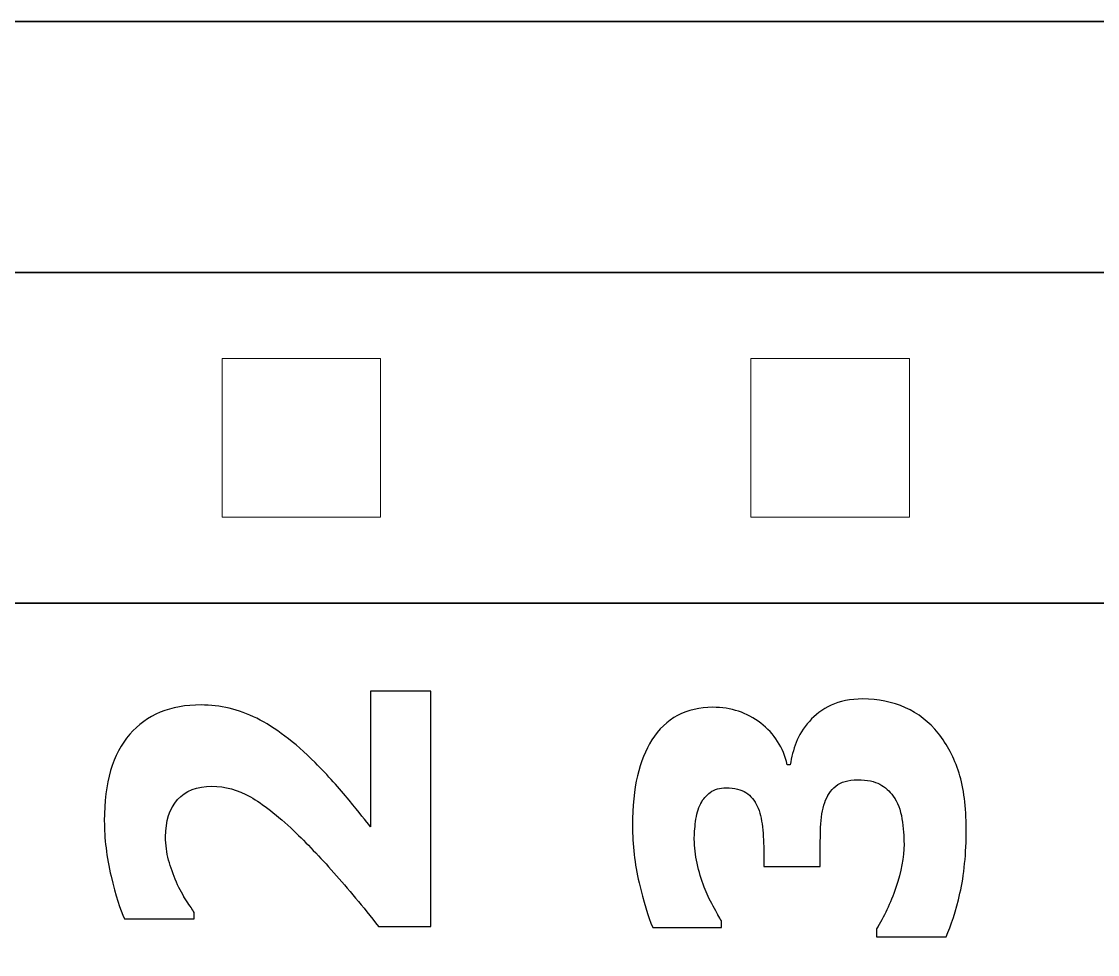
# Model space of a CAD drawing. Header units: centimetres. Extents: x -64.7 to 31.2, y -38.5 to 7.
# Drawn here: x -2.889 to -2.373, y 6.502 to 6.95 of the extents above; entities that cross this region are included whole.
import ezdxf

# ---------------------------------------------------------------- set-up
doc = ezdxf.new("R2010")
doc.units = ezdxf.units.CM
doc.header["$MEASUREMENT"] = 0
doc.layers.add('Layer 1', color=7, linetype='Continuous')

msp = doc.modelspace()

# ---------------------------------------------------------------- linework, layer by layer
at = {"layer": 'Layer 1', "color": 114, "lineweight": 35}
msp.add_open_spline([(-5.5, 6.95), (-5.5, 6.95), (2.5, 6.95), (2.5, 6.95), (2.5, 6.95), (2.5, 6.95), (2.5, 3.35), (2.5, 3.35), (2.5, 3.35), (2.5, 3.35), (-5.5, 3.35), (-5.5, 3.35), (-5.5, 3.35), (-5.5, 3.35), (-5.5, 6.95), (-5.5, 6.95)], degree=3, knots=[0, 0, 0, 0, 0.25, 0.25, 0.25, 0.25, 0.5, 0.5, 0.5, 0.5, 0.75, 0.75, 0.75, 0.75, 1, 1, 1, 1], dxfattribs=at)
at = {"layer": 'Layer 1', "color": 250, "lineweight": 35}
msp.add_open_spline([(-4.86637, 6.67063), (-4.86637, 6.67063), (-0.89762, 6.67063), (-0.89762, 6.67063), (-0.89762, 6.67063), (-0.89762, 6.67063), (-0.89762, 6.82938), (-0.89762, 6.82938), (-0.89762, 6.82938), (-0.89762, 6.82938), (-4.86637, 6.82938), (-4.86637, 6.82938), (-4.86637, 6.82938), (-4.86637, 6.82938), (-4.86637, 6.67063), (-4.86637, 6.67063)], degree=3, knots=[0, 0, 0, 0, 0.25, 0.25, 0.25, 0.25, 0.5, 0.5, 0.5, 0.5, 0.75, 0.75, 0.75, 0.75, 1, 1, 1, 1], dxfattribs=at)
at = {"layer": 'Layer 1', "color": 2, "lineweight": 9}
for points in [[(-2.79309, 6.71191), (-2.79309, 6.71191), (-2.71689, 6.71191), (-2.71689, 6.71191), (-2.71689, 6.71191), (-2.71689, 6.71191), (-2.71689, 6.78811), (-2.71689, 6.78811), (-2.71689, 6.78811), (-2.71689, 6.78811), (-2.79309, 6.78811), (-2.79309, 6.78811), (-2.79309, 6.78811), (-2.79309, 6.78811), (-2.79309, 6.71191), (-2.79309, 6.71191)], [(-2.53909, 6.71191), (-2.53909, 6.71191), (-2.46289, 6.71191), (-2.46289, 6.71191), (-2.46289, 6.71191), (-2.46289, 6.71191), (-2.46289, 6.78811), (-2.46289, 6.78811), (-2.46289, 6.78811), (-2.46289, 6.78811), (-2.53909, 6.78811), (-2.53909, 6.78811), (-2.53909, 6.78811), (-2.53909, 6.78811), (-2.53909, 6.71191), (-2.53909, 6.71191)]]:
    msp.add_open_spline(points, degree=3, knots=[0, 0, 0, 0, 0.25, 0.25, 0.25, 0.25, 0.5, 0.5, 0.5, 0.5, 0.75, 0.75, 0.75, 0.75, 1, 1, 1, 1], dxfattribs=at)
at = {"layer": 'Layer 1', "color": 7}
for points, knots in [([(-2.69278, 6.62842), (-2.69278, 6.62842), (-2.69278, 6.51535), (-2.69278, 6.51535), (-2.69278, 6.51535), (-2.69278, 6.51535), (-2.7179, 6.51535), (-2.7179, 6.51535), (-2.7179, 6.51535), (-2.72548, 6.52495), (-2.73264, 6.53352), (-2.73938, 6.54114), (-2.73938, 6.54114), (-2.74612, 6.54876), (-2.75254, 6.55546), (-2.75861, 6.56125), (-2.75861, 6.56125), (-2.76655, 6.56876), (-2.7735, 6.57423), (-2.77949, 6.57758), (-2.77949, 6.57758), (-2.78549, 6.58097), (-2.79163, 6.58266), (-2.79798, 6.58266), (-2.79798, 6.58266), (-2.80514, 6.58266), (-2.81064, 6.58051), (-2.81445, 6.57624), (-2.81445, 6.57624), (-2.8183, 6.57197), (-2.82021, 6.56601), (-2.82021, 6.55836), (-2.82021, 6.55836), (-2.82021, 6.55444), (-2.81971, 6.55074), (-2.81876, 6.54724), (-2.81876, 6.54724), (-2.81781, 6.54375), (-2.81654, 6.54022), (-2.81502, 6.53663), (-2.81502, 6.53663), (-2.81343, 6.53313), (-2.81181, 6.53013), (-2.81019, 6.52763), (-2.81019, 6.52763), (-2.80853, 6.52516), (-2.80726, 6.52329), (-2.80645, 6.52206), (-2.80645, 6.52206), (-2.80645, 6.52206), (-2.80645, 6.51906), (-2.80645, 6.51906), (-2.80645, 6.51906), (-2.80645, 6.51906), (-2.84003, 6.51906), (-2.84003, 6.51906), (-2.84003, 6.51906), (-2.84211, 6.5234), (-2.84423, 6.53021), (-2.84642, 6.53941), (-2.84642, 6.53941), (-2.84857, 6.54866), (-2.84966, 6.55755), (-2.84966, 6.56608), (-2.84966, 6.56608), (-2.84966, 6.58436), (-2.84561, 6.59819), (-2.83746, 6.60761), (-2.83746, 6.60761), (-2.82934, 6.61703), (-2.81791, 6.62172), (-2.80317, 6.62172), (-2.80317, 6.62172), (-2.79406, 6.62172), (-2.78514, 6.61957), (-2.77642, 6.6153), (-2.77642, 6.6153), (-2.76771, 6.61103), (-2.75836, 6.60394), (-2.74838, 6.59402), (-2.74838, 6.59402), (-2.74224, 6.58781), (-2.73677, 6.58178), (-2.73201, 6.57593), (-2.73201, 6.57593), (-2.72721, 6.57007), (-2.72382, 6.56584), (-2.72181, 6.56323), (-2.72181, 6.56323), (-2.72181, 6.56323), (-2.72181, 6.62842), (-2.72181, 6.62842), (-2.72181, 6.62842), (-2.72181, 6.62842), (-2.69278, 6.62842), (-2.69278, 6.62842)], [0, 0, 0, 0, 0.041667, 0.041667, 0.041667, 0.041667, 0.083333, 0.083333, 0.083333, 0.083333, 0.125, 0.125, 0.125, 0.125, 0.166667, 0.166667, 0.166667, 0.166667, 0.208333, 0.208333, 0.208333, 0.208333, 0.25, 0.25, 0.25, 0.25, 0.291667, 0.291667, 0.291667, 0.291667, 0.333333, 0.333333, 0.333333, 0.333333, 0.375, 0.375, 0.375, 0.375, 0.416667, 0.416667, 0.416667, 0.416667, 0.458333, 0.458333, 0.458333, 0.458333, 0.5, 0.5, 0.5, 0.5, 0.541667, 0.541667, 0.541667, 0.541667, 0.583333, 0.583333, 0.583333, 0.583333, 0.625, 0.625, 0.625, 0.625, 0.666667, 0.666667, 0.666667, 0.666667, 0.708333, 0.708333, 0.708333, 0.708333, 0.75, 0.75, 0.75, 0.75, 0.791667, 0.791667, 0.791667, 0.791667, 0.833333, 0.833333, 0.833333, 0.833333, 0.875, 0.875, 0.875, 0.875, 0.916667, 0.916667, 0.916667, 0.916667, 0.958333, 0.958333, 0.958333, 0.958333, 1, 1, 1, 1]), ([(-2.48538, 6.62461), (-2.47787, 6.62461), (-2.47102, 6.6232), (-2.46482, 6.62041), (-2.46482, 6.62041), (-2.45861, 6.61762), (-2.45335, 6.61357), (-2.44901, 6.60817), (-2.44901, 6.60817), (-2.44467, 6.60274), (-2.44136, 6.59635), (-2.43903, 6.58901), (-2.43903, 6.58901), (-2.43673, 6.58168), (-2.43557, 6.57272), (-2.43557, 6.5622), (-2.43557, 6.5622), (-2.43557, 6.55021), (-2.43656, 6.53991), (-2.43857, 6.53133), (-2.43857, 6.53133), (-2.44058, 6.52276), (-2.4428, 6.51578), (-2.44527, 6.51041), (-2.44527, 6.51041), (-2.44527, 6.51041), (-2.47868, 6.51041), (-2.47868, 6.51041), (-2.47868, 6.51041), (-2.47868, 6.51041), (-2.47868, 6.51412), (-2.47868, 6.51412), (-2.47868, 6.51412), (-2.47508, 6.5198), (-2.47201, 6.5264), (-2.46937, 6.53402), (-2.46937, 6.53402), (-2.46676, 6.54164), (-2.46545, 6.54859), (-2.46545, 6.55483), (-2.46545, 6.55483), (-2.46545, 6.55857), (-2.46577, 6.56259), (-2.46644, 6.56697), (-2.46644, 6.56697), (-2.46707, 6.57134), (-2.46852, 6.57501), (-2.47071, 6.57797), (-2.47071, 6.57797), (-2.47244, 6.58034), (-2.47455, 6.58221), (-2.47706, 6.58362), (-2.47706, 6.58362), (-2.4796, 6.58503), (-2.48316, 6.58573), (-2.48775, 6.58573), (-2.48775, 6.58573), (-2.4923, 6.58573), (-2.49579, 6.58475), (-2.49826, 6.58273), (-2.49826, 6.58273), (-2.50069, 6.58072), (-2.50246, 6.57808), (-2.50355, 6.5748), (-2.50355, 6.5748), (-2.50475, 6.57148), (-2.50539, 6.56753), (-2.50553, 6.56291), (-2.50553, 6.56291), (-2.50567, 6.55829), (-2.50574, 6.55423), (-2.50574, 6.5507), (-2.50574, 6.5507), (-2.50574, 6.5507), (-2.50574, 6.5441), (-2.50574, 6.5441), (-2.50574, 6.5441), (-2.50574, 6.5441), (-2.53283, 6.5441), (-2.53283, 6.5441), (-2.53283, 6.5441), (-2.53283, 6.5441), (-2.53283, 6.55021), (-2.53283, 6.55021), (-2.53283, 6.55021), (-2.53283, 6.5549), (-2.53304, 6.5592), (-2.53347, 6.56312), (-2.53347, 6.56312), (-2.53386, 6.56704), (-2.5347, 6.57039), (-2.53594, 6.57314), (-2.53594, 6.57314), (-2.53724, 6.57589), (-2.53908, 6.57804), (-2.5414, 6.57959), (-2.5414, 6.57959), (-2.54373, 6.58115), (-2.54691, 6.58192), (-2.55093, 6.58192), (-2.55093, 6.58192), (-2.554, 6.58192), (-2.55654, 6.58118), (-2.55851, 6.57974), (-2.55851, 6.57974), (-2.56045, 6.57829), (-2.56201, 6.57653), (-2.5631, 6.57437), (-2.5631, 6.57437), (-2.56434, 6.5719), (-2.56518, 6.56901), (-2.56557, 6.5657), (-2.56557, 6.5657), (-2.56599, 6.56238), (-2.56621, 6.55956), (-2.56621, 6.55723), (-2.56621, 6.55723), (-2.56621, 6.55345), (-2.56575, 6.54957), (-2.56486, 6.54566), (-2.56486, 6.54566), (-2.56398, 6.54174), (-2.56282, 6.5379), (-2.56144, 6.53419), (-2.56144, 6.53419), (-2.56035, 6.5313), (-2.55894, 6.52826), (-2.55717, 6.52509), (-2.55717, 6.52509), (-2.55541, 6.52191), (-2.55407, 6.51959), (-2.55319, 6.51807), (-2.55319, 6.51807), (-2.55319, 6.51807), (-2.55319, 6.51486), (-2.55319, 6.51486), (-2.55319, 6.51486), (-2.55319, 6.51486), (-2.58617, 6.51486), (-2.58617, 6.51486), (-2.58617, 6.51486), (-2.58843, 6.52015), (-2.59062, 6.52731), (-2.59273, 6.53631), (-2.59273, 6.53631), (-2.59482, 6.5453), (-2.59587, 6.55448), (-2.59587, 6.56386), (-2.59587, 6.56386), (-2.59587, 6.573), (-2.5951, 6.58094), (-2.59351, 6.58767), (-2.59351, 6.58767), (-2.59192, 6.59438), (-2.58959, 6.60013), (-2.58656, 6.60489), (-2.58656, 6.60489), (-2.58335, 6.61011), (-2.57922, 6.61403), (-2.57421, 6.61667), (-2.57421, 6.61667), (-2.56924, 6.61928), (-2.56359, 6.62059), (-2.55732, 6.62059), (-2.55732, 6.62059), (-2.54857, 6.62059), (-2.54091, 6.61805), (-2.53431, 6.613), (-2.53431, 6.613), (-2.52775, 6.60792), (-2.52348, 6.60126), (-2.52154, 6.593), (-2.52154, 6.593), (-2.52154, 6.593), (-2.5201, 6.593), (-2.5201, 6.593), (-2.5201, 6.593), (-2.51957, 6.59663), (-2.51861, 6.6002), (-2.51731, 6.60369), (-2.51731, 6.60369), (-2.516, 6.60715), (-2.51389, 6.61057), (-2.51092, 6.61385), (-2.51092, 6.61385), (-2.50824, 6.61695), (-2.50475, 6.61953), (-2.50052, 6.62158), (-2.50052, 6.62158), (-2.49628, 6.62359), (-2.49124, 6.62461), (-2.48538, 6.62461)], [0, 0, 0, 0, 0.020833, 0.020833, 0.020833, 0.020833, 0.041667, 0.041667, 0.041667, 0.041667, 0.0625, 0.0625, 0.0625, 0.0625, 0.083333, 0.083333, 0.083333, 0.083333, 0.104167, 0.104167, 0.104167, 0.104167, 0.125, 0.125, 0.125, 0.125, 0.145833, 0.145833, 0.145833, 0.145833, 0.166667, 0.166667, 0.166667, 0.166667, 0.1875, 0.1875, 0.1875, 0.1875, 0.208333, 0.208333, 0.208333, 0.208333, 0.229167, 0.229167, 0.229167, 0.229167, 0.25, 0.25, 0.25, 0.25, 0.270833, 0.270833, 0.270833, 0.270833, 0.291667, 0.291667, 0.291667, 0.291667, 0.3125, 0.3125, 0.3125, 0.3125, 0.333333, 0.333333, 0.333333, 0.333333, 0.354167, 0.354167, 0.354167, 0.354167, 0.375, 0.375, 0.375, 0.375, 0.395833, 0.395833, 0.395833, 0.395833, 0.416667, 0.416667, 0.416667, 0.416667, 0.4375, 0.4375, 0.4375, 0.4375, 0.458333, 0.458333, 0.458333, 0.458333, 0.479167, 0.479167, 0.479167, 0.479167, 0.5, 0.5, 0.5, 0.5, 0.520833, 0.520833, 0.520833, 0.520833, 0.541667, 0.541667, 0.541667, 0.541667, 0.5625, 0.5625, 0.5625, 0.5625, 0.583333, 0.583333, 0.583333, 0.583333, 0.604167, 0.604167, 0.604167, 0.604167, 0.625, 0.625, 0.625, 0.625, 0.645833, 0.645833, 0.645833, 0.645833, 0.666667, 0.666667, 0.666667, 0.666667, 0.6875, 0.6875, 0.6875, 0.6875, 0.708333, 0.708333, 0.708333, 0.708333, 0.729167, 0.729167, 0.729167, 0.729167, 0.75, 0.75, 0.75, 0.75, 0.770833, 0.770833, 0.770833, 0.770833, 0.791667, 0.791667, 0.791667, 0.791667, 0.8125, 0.8125, 0.8125, 0.8125, 0.833333, 0.833333, 0.833333, 0.833333, 0.854167, 0.854167, 0.854167, 0.854167, 0.875, 0.875, 0.875, 0.875, 0.895833, 0.895833, 0.895833, 0.895833, 0.916667, 0.916667, 0.916667, 0.916667, 0.9375, 0.9375, 0.9375, 0.9375, 0.958333, 0.958333, 0.958333, 0.958333, 0.979167, 0.979167, 0.979167, 0.979167, 1, 1, 1, 1])]:
    msp.add_open_spline(points, degree=3, knots=knots, dxfattribs=at)
at = {"layer": 'Layer 1', "color": 250, "lineweight": 18}
for points, knots in [([(-2.69278, 6.62842), (-2.69278, 6.62842), (-2.69278, 6.51535), (-2.69278, 6.51535), (-2.69278, 6.51535), (-2.69278, 6.51535), (-2.7179, 6.51535), (-2.7179, 6.51535), (-2.7179, 6.51535), (-2.72548, 6.52495), (-2.73264, 6.53352), (-2.73938, 6.54114), (-2.73938, 6.54114), (-2.74612, 6.54876), (-2.75254, 6.55546), (-2.75861, 6.56125), (-2.75861, 6.56125), (-2.76655, 6.56876), (-2.7735, 6.57423), (-2.77949, 6.57758), (-2.77949, 6.57758), (-2.78549, 6.58097), (-2.79163, 6.58266), (-2.79798, 6.58266), (-2.79798, 6.58266), (-2.80514, 6.58266), (-2.81064, 6.58051), (-2.81445, 6.57624), (-2.81445, 6.57624), (-2.8183, 6.57197), (-2.82021, 6.56601), (-2.82021, 6.55836), (-2.82021, 6.55836), (-2.82021, 6.55444), (-2.81971, 6.55074), (-2.81876, 6.54724), (-2.81876, 6.54724), (-2.81781, 6.54375), (-2.81654, 6.54022), (-2.81502, 6.53663), (-2.81502, 6.53663), (-2.81343, 6.53313), (-2.81181, 6.53013), (-2.81019, 6.52763), (-2.81019, 6.52763), (-2.80853, 6.52516), (-2.80726, 6.52329), (-2.80645, 6.52206), (-2.80645, 6.52206), (-2.80645, 6.52206), (-2.80645, 6.51906), (-2.80645, 6.51906), (-2.80645, 6.51906), (-2.80645, 6.51906), (-2.84003, 6.51906), (-2.84003, 6.51906), (-2.84003, 6.51906), (-2.84211, 6.5234), (-2.84423, 6.53021), (-2.84642, 6.53941), (-2.84642, 6.53941), (-2.84857, 6.54866), (-2.84966, 6.55755), (-2.84966, 6.56608), (-2.84966, 6.56608), (-2.84966, 6.58436), (-2.84561, 6.59819), (-2.83746, 6.60761), (-2.83746, 6.60761), (-2.82934, 6.61703), (-2.81791, 6.62172), (-2.80317, 6.62172), (-2.80317, 6.62172), (-2.79406, 6.62172), (-2.78514, 6.61957), (-2.77642, 6.6153), (-2.77642, 6.6153), (-2.76771, 6.61103), (-2.75836, 6.60394), (-2.74838, 6.59402), (-2.74838, 6.59402), (-2.74224, 6.58781), (-2.73677, 6.58178), (-2.73201, 6.57593), (-2.73201, 6.57593), (-2.72721, 6.57007), (-2.72382, 6.56584), (-2.72181, 6.56323), (-2.72181, 6.56323), (-2.72181, 6.56323), (-2.72181, 6.62842), (-2.72181, 6.62842), (-2.72181, 6.62842), (-2.72181, 6.62842), (-2.69278, 6.62842), (-2.69278, 6.62842)], [0, 0, 0, 0, 0.041667, 0.041667, 0.041667, 0.041667, 0.083333, 0.083333, 0.083333, 0.083333, 0.125, 0.125, 0.125, 0.125, 0.166667, 0.166667, 0.166667, 0.166667, 0.208333, 0.208333, 0.208333, 0.208333, 0.25, 0.25, 0.25, 0.25, 0.291667, 0.291667, 0.291667, 0.291667, 0.333333, 0.333333, 0.333333, 0.333333, 0.375, 0.375, 0.375, 0.375, 0.416667, 0.416667, 0.416667, 0.416667, 0.458333, 0.458333, 0.458333, 0.458333, 0.5, 0.5, 0.5, 0.5, 0.541667, 0.541667, 0.541667, 0.541667, 0.583333, 0.583333, 0.583333, 0.583333, 0.625, 0.625, 0.625, 0.625, 0.666667, 0.666667, 0.666667, 0.666667, 0.708333, 0.708333, 0.708333, 0.708333, 0.75, 0.75, 0.75, 0.75, 0.791667, 0.791667, 0.791667, 0.791667, 0.833333, 0.833333, 0.833333, 0.833333, 0.875, 0.875, 0.875, 0.875, 0.916667, 0.916667, 0.916667, 0.916667, 0.958333, 0.958333, 0.958333, 0.958333, 1, 1, 1, 1]), ([(-2.48538, 6.62461), (-2.47787, 6.62461), (-2.47102, 6.6232), (-2.46482, 6.62041), (-2.46482, 6.62041), (-2.45861, 6.61762), (-2.45335, 6.61357), (-2.44901, 6.60817), (-2.44901, 6.60817), (-2.44467, 6.60274), (-2.44136, 6.59635), (-2.43903, 6.58901), (-2.43903, 6.58901), (-2.43673, 6.58168), (-2.43557, 6.57272), (-2.43557, 6.5622), (-2.43557, 6.5622), (-2.43557, 6.55021), (-2.43656, 6.53991), (-2.43857, 6.53133), (-2.43857, 6.53133), (-2.44058, 6.52276), (-2.4428, 6.51578), (-2.44527, 6.51041), (-2.44527, 6.51041), (-2.44527, 6.51041), (-2.47868, 6.51041), (-2.47868, 6.51041), (-2.47868, 6.51041), (-2.47868, 6.51041), (-2.47868, 6.51412), (-2.47868, 6.51412), (-2.47868, 6.51412), (-2.47508, 6.5198), (-2.47201, 6.5264), (-2.46937, 6.53402), (-2.46937, 6.53402), (-2.46676, 6.54164), (-2.46545, 6.54859), (-2.46545, 6.55483), (-2.46545, 6.55483), (-2.46545, 6.55857), (-2.46577, 6.56259), (-2.46644, 6.56697), (-2.46644, 6.56697), (-2.46707, 6.57134), (-2.46852, 6.57501), (-2.47071, 6.57797), (-2.47071, 6.57797), (-2.47244, 6.58034), (-2.47455, 6.58221), (-2.47706, 6.58362), (-2.47706, 6.58362), (-2.4796, 6.58503), (-2.48316, 6.58573), (-2.48775, 6.58573), (-2.48775, 6.58573), (-2.4923, 6.58573), (-2.49579, 6.58475), (-2.49826, 6.58273), (-2.49826, 6.58273), (-2.50069, 6.58072), (-2.50246, 6.57808), (-2.50355, 6.5748), (-2.50355, 6.5748), (-2.50475, 6.57148), (-2.50539, 6.56753), (-2.50553, 6.56291), (-2.50553, 6.56291), (-2.50567, 6.55829), (-2.50574, 6.55423), (-2.50574, 6.5507), (-2.50574, 6.5507), (-2.50574, 6.5507), (-2.50574, 6.5441), (-2.50574, 6.5441), (-2.50574, 6.5441), (-2.50574, 6.5441), (-2.53283, 6.5441), (-2.53283, 6.5441), (-2.53283, 6.5441), (-2.53283, 6.5441), (-2.53283, 6.55021), (-2.53283, 6.55021), (-2.53283, 6.55021), (-2.53283, 6.5549), (-2.53304, 6.5592), (-2.53347, 6.56312), (-2.53347, 6.56312), (-2.53386, 6.56704), (-2.5347, 6.57039), (-2.53594, 6.57314), (-2.53594, 6.57314), (-2.53724, 6.57589), (-2.53908, 6.57804), (-2.5414, 6.57959), (-2.5414, 6.57959), (-2.54373, 6.58115), (-2.54691, 6.58192), (-2.55093, 6.58192), (-2.55093, 6.58192), (-2.554, 6.58192), (-2.55654, 6.58118), (-2.55851, 6.57974), (-2.55851, 6.57974), (-2.56045, 6.57829), (-2.56201, 6.57653), (-2.5631, 6.57437), (-2.5631, 6.57437), (-2.56434, 6.5719), (-2.56518, 6.56901), (-2.56557, 6.5657), (-2.56557, 6.5657), (-2.56599, 6.56238), (-2.56621, 6.55956), (-2.56621, 6.55723), (-2.56621, 6.55723), (-2.56621, 6.55345), (-2.56575, 6.54957), (-2.56486, 6.54566), (-2.56486, 6.54566), (-2.56398, 6.54174), (-2.56282, 6.5379), (-2.56144, 6.53419), (-2.56144, 6.53419), (-2.56035, 6.5313), (-2.55894, 6.52826), (-2.55717, 6.52509), (-2.55717, 6.52509), (-2.55541, 6.52191), (-2.55407, 6.51959), (-2.55319, 6.51807), (-2.55319, 6.51807), (-2.55319, 6.51807), (-2.55319, 6.51486), (-2.55319, 6.51486), (-2.55319, 6.51486), (-2.55319, 6.51486), (-2.58617, 6.51486), (-2.58617, 6.51486), (-2.58617, 6.51486), (-2.58843, 6.52015), (-2.59062, 6.52731), (-2.59273, 6.53631), (-2.59273, 6.53631), (-2.59482, 6.5453), (-2.59587, 6.55448), (-2.59587, 6.56386), (-2.59587, 6.56386), (-2.59587, 6.573), (-2.5951, 6.58094), (-2.59351, 6.58767), (-2.59351, 6.58767), (-2.59192, 6.59438), (-2.58959, 6.60013), (-2.58656, 6.60489), (-2.58656, 6.60489), (-2.58335, 6.61011), (-2.57922, 6.61403), (-2.57421, 6.61667), (-2.57421, 6.61667), (-2.56924, 6.61928), (-2.56359, 6.62059), (-2.55732, 6.62059), (-2.55732, 6.62059), (-2.54857, 6.62059), (-2.54091, 6.61805), (-2.53431, 6.613), (-2.53431, 6.613), (-2.52775, 6.60792), (-2.52348, 6.60126), (-2.52154, 6.593), (-2.52154, 6.593), (-2.52154, 6.593), (-2.5201, 6.593), (-2.5201, 6.593), (-2.5201, 6.593), (-2.51957, 6.59663), (-2.51861, 6.6002), (-2.51731, 6.60369), (-2.51731, 6.60369), (-2.516, 6.60715), (-2.51389, 6.61057), (-2.51092, 6.61385), (-2.51092, 6.61385), (-2.50824, 6.61695), (-2.50475, 6.61953), (-2.50052, 6.62158), (-2.50052, 6.62158), (-2.49628, 6.62359), (-2.49124, 6.62461), (-2.48538, 6.62461)], [0, 0, 0, 0, 0.020833, 0.020833, 0.020833, 0.020833, 0.041667, 0.041667, 0.041667, 0.041667, 0.0625, 0.0625, 0.0625, 0.0625, 0.083333, 0.083333, 0.083333, 0.083333, 0.104167, 0.104167, 0.104167, 0.104167, 0.125, 0.125, 0.125, 0.125, 0.145833, 0.145833, 0.145833, 0.145833, 0.166667, 0.166667, 0.166667, 0.166667, 0.1875, 0.1875, 0.1875, 0.1875, 0.208333, 0.208333, 0.208333, 0.208333, 0.229167, 0.229167, 0.229167, 0.229167, 0.25, 0.25, 0.25, 0.25, 0.270833, 0.270833, 0.270833, 0.270833, 0.291667, 0.291667, 0.291667, 0.291667, 0.3125, 0.3125, 0.3125, 0.3125, 0.333333, 0.333333, 0.333333, 0.333333, 0.354167, 0.354167, 0.354167, 0.354167, 0.375, 0.375, 0.375, 0.375, 0.395833, 0.395833, 0.395833, 0.395833, 0.416667, 0.416667, 0.416667, 0.416667, 0.4375, 0.4375, 0.4375, 0.4375, 0.458333, 0.458333, 0.458333, 0.458333, 0.479167, 0.479167, 0.479167, 0.479167, 0.5, 0.5, 0.5, 0.5, 0.520833, 0.520833, 0.520833, 0.520833, 0.541667, 0.541667, 0.541667, 0.541667, 0.5625, 0.5625, 0.5625, 0.5625, 0.583333, 0.583333, 0.583333, 0.583333, 0.604167, 0.604167, 0.604167, 0.604167, 0.625, 0.625, 0.625, 0.625, 0.645833, 0.645833, 0.645833, 0.645833, 0.666667, 0.666667, 0.666667, 0.666667, 0.6875, 0.6875, 0.6875, 0.6875, 0.708333, 0.708333, 0.708333, 0.708333, 0.729167, 0.729167, 0.729167, 0.729167, 0.75, 0.75, 0.75, 0.75, 0.770833, 0.770833, 0.770833, 0.770833, 0.791667, 0.791667, 0.791667, 0.791667, 0.8125, 0.8125, 0.8125, 0.8125, 0.833333, 0.833333, 0.833333, 0.833333, 0.854167, 0.854167, 0.854167, 0.854167, 0.875, 0.875, 0.875, 0.875, 0.895833, 0.895833, 0.895833, 0.895833, 0.916667, 0.916667, 0.916667, 0.916667, 0.9375, 0.9375, 0.9375, 0.9375, 0.958333, 0.958333, 0.958333, 0.958333, 0.979167, 0.979167, 0.979167, 0.979167, 1, 1, 1, 1])]:
    msp.add_open_spline(points, degree=3, knots=knots, dxfattribs=at)

doc.saveas('drawing.dxf')
